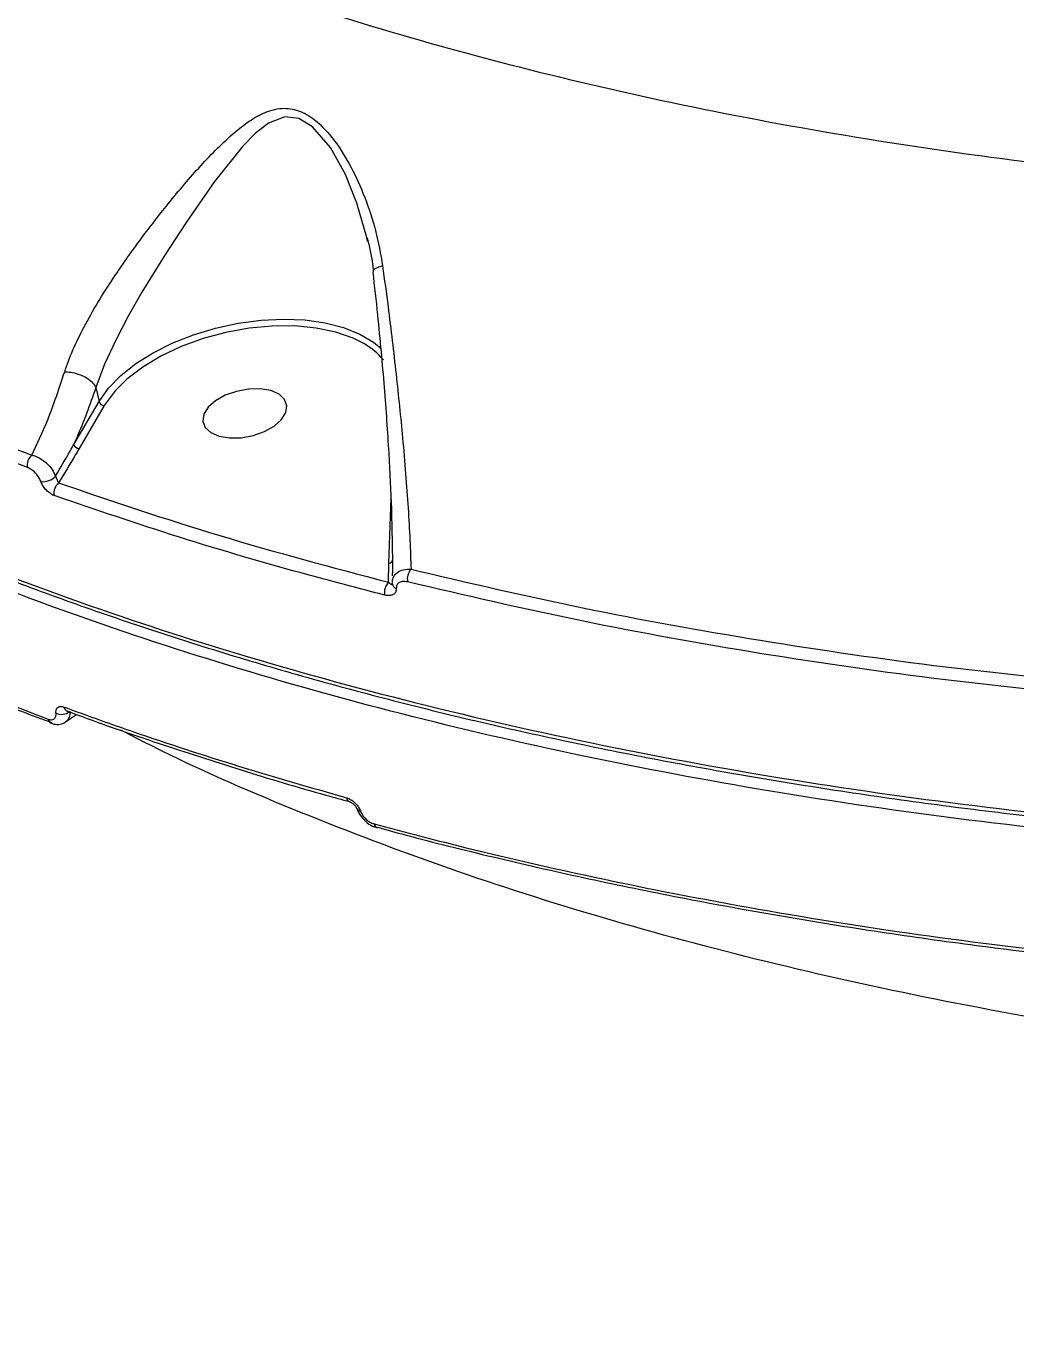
# Model space of a CAD drawing. Header units: millimetres. Extents: x -7151 to 6134, y -5040 to 5562.
# Drawn here: x -3065.3 to -2961.4, y -895 to -758 of the extents above; entities that cross this region are included whole.
import ezdxf

# ---------------------------------------------------------------- set-up
doc = ezdxf.new("R2010")
doc.units = ezdxf.units.MM
for name, color, linetype in [('DIKOM_ОБЪЕКТ', 7, 'Continuous'), ('DIKOM_РАЗМЕР_ЗОНА', 7, 'Continuous'), ('DIKOM_РАЗМЕР_ОБЪЕКТА', 7, 'Continuous')]:
    doc.layers.add(name, color=color, linetype=linetype)
doc.styles.add('style1', font='arial.ttf', dxfattribs={"width": 0.8})
doc.dimstyles.new('1-50', dxfattribs={"dimtxt": 300, "dimasz": 200, "dimexe": 100, "dimexo": 0, "dimgap": 100, "dimtad": 1, "dimtxsty": 'style1', "dimcen": 200, "dimclrd": 7, "dimclre": 7, "dimclrt": 7, "dimadec": 1, "dimazin": 2, "dimtfac": 1, "dimtmove": 0, "dimatfit": 2, "dimfxl": 0, "dimlwd": 25, "dimlwe": 18, "dimarcsym": 0})

# ---------------------------------------------------------------- blocks, each defined once
blk = doc.blocks.new('*D0')
at = {"layer": 'Defpoints', "color": 0, "transparency": 16777216}
for p in [(4133.55, 168.74), (-4567.47, -1241.13), (4133.55, -4153.12)]:
    blk.add_point(p, dxfattribs=at)
at = {"layer": 'DIKOM_РАЗМЕР_ОБЪЕКТА', "color": 7, "lineweight": 18, "transparency": 16777216}
for p, q in [((4133.55, 168.74), (4133.55, -4253.12)), ((-4567.47, -1241.13), (-4567.47, -4253.12))]:
    blk.add_line(p, q, dxfattribs=at)
at = {"layer": 'DIKOM_РАЗМЕР_ОБЪЕКТА', "color": 7, "lineweight": 25, "transparency": 16777216}
blk.add_line((-4367.47, -4153.12), (3933.55, -4153.12), dxfattribs=at)
at = {"layer": 'DIKOM_РАЗМЕР_ОБЪЕКТА', "color": 7, "transparency": 16777216}
for points in [[(-4367.47, -4119.79), (-4367.47, -4186.45), (-4567.47, -4153.12)], [(3933.55, -4119.79), (3933.55, -4186.45), (4133.55, -4153.12)]]:
    blk.add_solid(points, dxfattribs=at)
at = {"layer": 'DIKOM_РАЗМЕР_ОБЪЕКТА', "color": 7, "transparency": 16777216, "insert": (150.61, -3899.95), "char_height": 300, "attachment_point": 5, "style": 'style1'}
blk.add_mtext('8700', dxfattribs=at)
blk = doc.blocks.new('*D1')
at = {"layer": 'Defpoints', "color": 0, "transparency": 16777216}
for p in [(-2392.45, 3674.75), (-6010.84, -1738.88), (-3202.89, -1738.88)]:
    blk.add_point(p, dxfattribs=at)
at = {"layer": 'DIKOM_РАЗМЕР_ОБЪЕКТА', "color": 7, "lineweight": 18, "transparency": 16777216}
for p, q in [((-2392.45, 3674.75), (-6110.84, 3674.75)), ((-3202.89, -1738.88), (-6110.84, -1738.88))]:
    blk.add_line(p, q, dxfattribs=at)
at = {"layer": 'DIKOM_РАЗМЕР_ОБЪЕКТА', "color": 7, "lineweight": 25, "transparency": 16777216}
blk.add_line((-6010.84, 3474.75), (-6010.84, -1538.88), dxfattribs=at)
at = {"layer": 'DIKOM_РАЗМЕР_ОБЪЕКТА', "color": 7, "transparency": 16777216}
for points in [[(-6044.18, 3474.75), (-5977.51, 3474.75), (-6010.84, 3674.75)], [(-6044.18, -1538.88), (-5977.51, -1538.88), (-6010.84, -1738.88)]]:
    blk.add_solid(points, dxfattribs=at)
at = {"layer": 'DIKOM_РАЗМЕР_ОБЪЕКТА', "color": 7, "transparency": 16777216, "insert": (-6264.01, 967.94), "char_height": 300, "attachment_point": 5, "rotation": 90, "style": 'style1'}
blk.add_mtext('5400', dxfattribs=at)
blk = doc.blocks.new('*D3')
at = {"layer": 'Defpoints', "color": 0, "transparency": 16777216}
for p in [(6133.55, 253.24), (-5802.46, -2467.19), (6133.55, -4939.78)]:
    blk.add_point(p, dxfattribs=at)
at = {"layer": 'DIKOM_РАЗМЕР_ЗОНА', "color": 7, "lineweight": 18, "transparency": 16777216}
for p, q in [((6133.55, 253.24), (6133.55, -5039.78)), ((-5802.46, -2467.19), (-5802.46, -5039.78))]:
    blk.add_line(p, q, dxfattribs=at)
at = {"layer": 'DIKOM_РАЗМЕР_ЗОНА', "color": 7, "lineweight": 25, "transparency": 16777216}
blk.add_line((-5602.46, -4939.78), (5933.55, -4939.78), dxfattribs=at)
at = {"layer": 'DIKOM_РАЗМЕР_ЗОНА', "color": 7, "transparency": 16777216}
for points in [[(-5602.46, -4906.44), (-5602.46, -4973.11), (-5802.46, -4939.78)], [(5933.55, -4906.44), (5933.55, -4973.11), (6133.55, -4939.78)]]:
    blk.add_solid(points, dxfattribs=at)
at = {"layer": 'DIKOM_РАЗМЕР_ЗОНА', "color": 7, "transparency": 16777216, "insert": (186.61, -4686.61), "char_height": 300, "attachment_point": 5, "style": 'style1'}
blk.add_mtext('11950', dxfattribs=at)

msp = doc.modelspace()

# ---------------------------------------------------------------- linework, layer by layer
at = {"layer": 'DIKOM_ОБЪЕКТ', "color": 7, "linetype": 'Continuous', "lineweight": 15}
for p, q in [((-3029.446, -780.658), (-3029.522, -780.232)), ((-3028.856, -783.793), (-3028.865, -783.874)), ((-3057.96, -796.001), (-3057.959, -796.004)), ((-3057.959, -796.004), (-3057.636, -797.462)), ((-3060.275, -801.972), (-3057.636, -797.462)), ((-3057.083, -797.895), (-3059.722, -802.405)), ((-3027.206, -814.455), (-3026.972, -807.574)), ((-3027.255, -816.452), (-3027.206, -814.455)), ((-3026.858, -816.151), (-3026.864, -816.47)), ((-3062.617, -831.261), (-3062.666, -831.246)), ((-3028.394, -842.253), (-3028.447, -842.243))]:
    msp.add_line(p, q, dxfattribs=at)
at = {"layer": 'DIKOM_ОБЪЕКТ', "color": 7, "linetype": 'Continuous', "lineweight": 15, "flags": 128}
for points in [[(-3029.522, -780.232), (-3030.56, -776.642), (-3031.773, -773.64), (-3033.353, -770.793), (-3035.218, -768.609), (-3036.667, -767.736), (-3038.138, -767.581), (-3039.846, -768.243), (-3041.236, -769.318), (-3042.554, -770.66), (-3045.5, -774.354), (-3048.501, -778.66), (-3050.803, -782.198), (-3053.13, -786), (-3054.568, -788.52), (-3055.923, -791.108), (-3057.051, -793.558), (-3057.96, -796), (-3057.96, -796.001), (-3057.96, -796.001)], [(-3057.636, -797.462), (-3056.644, -796.082), (-3055.344, -794.75), (-3053.763, -793.495), (-3051.936, -792.345), (-3049.903, -791.324), (-3047.707, -790.455), (-3045.397, -789.756), (-3043.021, -789.243), (-3040.633, -788.927), (-3038.283, -788.814), (-3036.024, -788.907), (-3033.902, -789.204), (-3031.965, -789.699), (-3030.255, -790.38), (-3028.809, -791.234), (-3028.008, -791.889)], [(-3029.853, -791.391), (-3030.971, -790.828), (-3032.796, -790.188), (-3034.851, -789.754), (-3037.087, -789.536), (-3039.45, -789.54), (-3041.882, -789.766), (-3044.324, -790.209), (-3046.719, -790.857), (-3049.007, -791.695), (-3051.134, -792.702), (-3053.048, -793.855), (-3054.703, -795.126), (-3055.902, -796.304)], [(-3055.902, -796.304), (-3056.059, -796.483), (-3057.083, -797.895)], [(-3038.153, -797.249), (-3038.738, -796.708), (-3039.613, -796.33), (-3040.708, -796.146), (-3041.934, -796.17), (-3043.192, -796.401), (-3044.379, -796.82), (-3045.401, -797.393), (-3046.173, -798.074), (-3046.633, -798.807), (-3046.745, -799.532), (-3046.498, -800.193), (-3045.914, -800.733), (-3045.038, -801.111), (-3043.943, -801.295), (-3042.717, -801.271), (-3041.46, -801.04), (-3040.272, -800.621), (-3039.25, -800.048), (-3038.478, -799.367), (-3038.018, -798.635), (-3037.907, -797.909), (-3038.153, -797.249)], [(-3060.988, -829.976), (-3060.99, -829.975), (-3061.02, -829.963)]]:
    msp.add_lwpolyline(points, dxfattribs=at)
at = {"layer": 'DIKOM_ОБЪЕКТ', "color": 7, "linetype": 'Continuous', "lineweight": 15}
for centre, radius, start, end in [((-3033.616, -798.061), 7.658, 40.4564, 60.57004), ((-3057.053, -797.287), 0.609, 196.71624, 267.18667), ((-3059.692, -801.797), 0.609, 196.72858, 267.17434), ((-3063.747, -804.161), 1.428, 131.93564, 189.40067), ((-3063.566, -804.011), 1.877, 264.65635, 316.81611), ((-3060.943, -807.097), 1.427, 130.6263, 189.65147), ((-3027.242, -814.008), 0.448, 274.53942, 352.4984), ((-3023.69, -816.13), 1.586, 139.03305, 190.2776), ((-3026.116, -817.517), 1.56, 136.89311, 190.42), ((-3026.279, -816.536), 0.581, 185.98358, 254.87414), ((-3060.763, -829.468), 0.558, 188.76835, 242.59461), ((-3062.434, -830.741), 0.556, 188.97363, 245.27917), ((-3061.556, -828.929), 1.394, 244.81377, 307.20623), ((-3031.145, -839.025), 0.513, 186.41062, 250.6666), ((-3030.203, -840.068), 0.397, 209.22705, 270.41572), ((-3028.252, -841.76), 0.521, 186.81372, 248.05176)]:
    msp.add_arc(centre, radius, start, end, dxfattribs=at)
for points, knots in [([(-3122.177, -709.51), (-3118.744, -712.385), (-3111.876, -718.138), (-3100.327, -726.141), (-3087.79, -733.731), (-3074.171, -740.816), (-3059.517, -747.371), (-3044.144, -753.249), (-3028.125, -758.447), (-3011.54, -762.973), (-2994.121, -766.903), (-2975.892, -770.196), (-2956.899, -772.825), (-2937.556, -774.732), (-2917.936, -775.926), (-2898.119, -776.434), (-2877.786, -776.263), (-2856.988, -775.383), (-2835.788, -773.78), (-2814.638, -771.489), (-2793.612, -768.531), (-2772.773, -764.943), (-2751.798, -760.668), (-2730.753, -755.691), (-2709.711, -750.013), (-2689.117, -743.752), (-2669.031, -736.941), (-2649.5, -729.625), (-2630.225, -721.69), (-2611.286, -713.136), (-2592.753, -703.981), (-2576.286, -695.084), (-2561.714, -686.62), (-2553.277, -681.287), (-2549.054, -678.619)], [0, 0, 0, 0, 0.0311786, 0.0623808, 0.0935595, 0.125644, 0.157755, 0.1898401, 0.2210202, 0.2522245, 0.2834048, 0.3154897, 0.3476012, 0.3796866, 0.4108892, 0.4421158, 0.4733191, 0.5054255, 0.5375585, 0.5696658, 0.6009199, 0.6321982, 0.6634526, 0.6956105, 0.7277941, 0.7599523, 0.7912843, 0.8226409, 0.8539729, 0.8862091, 0.9184711, 0.9507074, 0.975331, 1, 1, 1, 1]), ([(-3173.162, -740.389), (-3171.609, -742.539), (-3167.427, -748.333), (-3159.632, -757.409), (-3149.52, -767.468), (-3138.162, -777.109), (-3125.568, -786.287), (-3111.746, -794.955), (-3097.002, -802.925), (-3081.408, -810.183), (-3065.054, -816.737), (-3047.672, -822.691), (-3029.28, -828), (-3009.919, -832.628), (-2990.014, -836.474), (-2969.648, -839.542), (-2948.909, -841.856), (-2927.459, -843.452), (-2905.344, -844.293), (-2882.627, -844.359), (-2860.074, -843.656), (-2837.78, -842.236), (-2815.823, -840.166), (-2793.577, -837.395), (-2771.105, -833.903), (-2748.474, -829.687), (-2725.873, -824.773), (-2703.373, -819.161), (-2681.045, -812.866), (-2658.819, -805.861), (-2636.778, -798.138), (-2615.006, -789.708), (-2593.981, -780.756), (-2573.759, -771.326), (-2554.374, -761.469), (-2535.513, -751.025), (-2517.259, -740.007), (-2499.715, -728.434), (-2484.179, -717.298), (-2474.865, -709.911), (-2470.747, -706.643)], [0, 0, 0, 0, 0.0156515, 0.0421676, 0.0687039, 0.0952197, 0.122506, 0.1498145, 0.1771004, 0.2036165, 0.2301529, 0.256669, 0.2839551, 0.3112637, 0.3385496, 0.3650656, 0.3916019, 0.4181182, 0.4454044, 0.4727124, 0.4999985, 0.5255598, 0.5511396, 0.5767006, 0.6029493, 0.6292178, 0.6554663, 0.6819825, 0.7085189, 0.7350353, 0.7623211, 0.7896297, 0.8169162, 0.843432, 0.8699684, 0.8964843, 0.9237705, 0.9510793, 0.9783655, 1, 1, 1, 1]), ([(-3172.477, -741.417), (-3172.183, -741.845), (-3170.625, -744.117), (-3167.512, -748.131), (-3163.141, -753.44), (-3158.472, -758.612), (-3153.549, -763.646), (-3148.362, -768.541), (-3142.913, -773.299), (-3137.2, -777.922), (-3131.222, -782.412), (-3124.978, -786.77), (-3118.465, -790.997), (-3111.681, -795.094), (-3104.625, -799.062), (-3097.299, -802.898), (-3089.731, -806.589), (-3081.949, -810.119), (-3073.977, -813.478), (-3065.816, -816.665), (-3057.465, -819.681), (-3048.922, -822.529), (-3040.185, -825.21), (-3031.249, -827.725), (-3022.115, -830.073), (-3012.779, -832.256), (-3003.236, -834.274), (-2993.488, -836.127), (-2983.56, -837.81), (-2973.493, -839.315), (-2963.323, -840.636), (-2953.061, -841.773), (-2942.704, -842.725), (-2932.248, -843.496), (-2921.689, -844.084), (-2911.024, -844.491), (-2900.251, -844.716), (-2889.367, -844.76), (-2878.367, -844.622), (-2867.25, -844.301), (-2856.034, -843.799), (-2844.772, -843.116), (-2833.501, -842.255), (-2822.238, -841.217), (-2810.974, -840.003), (-2799.707, -838.611), (-2788.438, -837.044), (-2777.165, -835.3), (-2765.889, -833.38), (-2754.611, -831.285), (-2743.331, -829.012), (-2732.048, -826.563), (-2720.774, -823.94), (-2709.54, -821.15), (-2698.382, -818.2), (-2687.321, -815.098), (-2676.361, -811.843), (-2665.502, -808.438), (-2654.743, -804.881), (-2644.084, -801.173), (-2633.525, -797.314), (-2623.066, -793.303), (-2612.709, -789.142), (-2602.452, -784.829), (-2592.301, -780.367), (-2582.28, -775.766), (-2572.42, -771.039), (-2562.747, -766.2), (-2553.269, -761.251), (-2543.983, -756.193), (-2534.888, -751.026), (-2525.986, -745.748), (-2517.275, -740.362), (-2508.756, -734.867), (-2500.43, -729.263), (-2492.296, -723.55), (-2484.363, -717.727), (-2477.204, -712.267), (-2472.797, -708.713), (-2470.88, -707.166)], [0, 0, 0, 0, 0.00307822, 0.01634069, 0.02961325, 0.04282301, 0.055974, 0.06908148, 0.08216014, 0.09522463, 0.10828973, 0.12136674, 0.13446889, 0.14761067, 0.16080664, 0.17407159, 0.18737256, 0.20062266, 0.21380604, 0.22693931, 0.24003712, 0.25311382, 0.26618469, 0.2792628, 0.29235984, 0.30549059, 0.31866993, 0.33191232, 0.34521183, 0.35849017, 0.37169126, 0.38483597, 0.39794093, 0.41101977, 0.42408787, 0.43716019, 0.45024657, 0.46336262, 0.47652167, 0.48974004, 0.50302714, 0.51631216, 0.52950783, 0.54266138, 0.55578393, 0.56888489, 0.58197593, 0.59506751, 0.60816795, 0.62128659, 0.63443392, 0.64762043, 0.66085714, 0.67410912, 0.68732125, 0.70048901, 0.71362216, 0.72673152, 0.73982741, 0.75292087, 0.76602125, 0.7791362, 0.79227686, 0.8054535, 0.81867681, 0.8319341, 0.84516599, 0.85834781, 0.87149232, 0.88460995, 0.89771209, 0.91080819, 0.9239091, 0.9370216, 0.9501566, 0.96332411, 0.97653456, 0.98979039, 1, 1, 1, 1]), ([(-2581.345, -776.629), (-2585.292, -778.458), (-2595.926, -783.384), (-2613.744, -790.962), (-2634.865, -799.194), (-2656.66, -806.895), (-2679.068, -814.025), (-2702.029, -820.541), (-2725.037, -826.302), (-2748.01, -831.304), (-2770.872, -835.564), (-2793.995, -839.148), (-2817.308, -842.017), (-2840.733, -844.142), (-2863.755, -845.476), (-2886.304, -846.034), (-2908.322, -845.845), (-2930.168, -844.908), (-2951.757, -843.193), (-2973.006, -840.686), (-2993.447, -837.443), (-3013.029, -833.494), (-3031.721, -828.879), (-3049.827, -823.526), (-3067.258, -817.42), (-3083.934, -810.564), (-3099.49, -803.11), (-3113.897, -795.098), (-3127.157, -786.579), (-3139.475, -777.41), (-3150.809, -767.611), (-3160.932, -757.143), (-3167.235, -749.89), (-3169.886, -746.046), (-3169.928, -745.985)], [0, 0, 0, 0, 0.0190109, 0.0512163, 0.0834471, 0.1156522, 0.1487933, 0.1819615, 0.2151024, 0.2473079, 0.2795381, 0.3117438, 0.3448851, 0.3780526, 0.4111939, 0.443399, 0.4756298, 0.5078352, 0.5409765, 0.5741444, 0.607285, 0.6394908, 0.6717212, 0.7039269, 0.7370675, 0.7702353, 0.8033763, 0.835582, 0.8678124, 0.900018, 0.9331589, 0.966327, 0.9994676, 1, 1, 1, 1]), ([(-3061.24, -794.355), (-3061.209, -794.26), (-3060.937, -793.416), (-3060.275, -791.748), (-3059.052, -789.287), (-3057.574, -786.734), (-3055.663, -783.769), (-3053.309, -780.453), (-3050.369, -776.644), (-3047.14, -772.824), (-3044.335, -769.94), (-3042.085, -768.135), (-3040.386, -767.109), (-3038.589, -766.563), (-3036.706, -766.805), (-3034.745, -767.935), (-3032.834, -770.044), (-3031.106, -772.863), (-3029.675, -776.049), (-3028.526, -779.52), (-3028.089, -781.986), (-3027.87, -783.227)], [0, 0, 0, 0, 0.0056281, 0.0501931, 0.0960195, 0.1433412, 0.1917771, 0.2623062, 0.3349956, 0.4257398, 0.5191902, 0.5587279, 0.598786, 0.6438213, 0.679933, 0.7160729, 0.7691266, 0.8232002, 0.8784512, 0.9388509, 1, 1, 1, 1]), ([(-3029.492, -780.264), (-3029.266, -781.186), (-3028.98, -782.352), (-3028.882, -783.544), (-3028.861, -783.793)], [0, 0, 0, 0, 0.7906962, 1, 1, 1, 1]), ([(-3112.179, -781.377), (-3108.552, -783.388), (-3101.299, -787.41), (-3089.665, -793.001), (-3077.534, -798.289), (-3068.979, -801.495), (-3064.702, -803.099)], [0, 0, 0, 0, 0.2491006, 0.4981959, 0.749099, 1, 1, 1, 1]), ([(-3065.156, -804.394), (-3069.413, -802.799), (-3077.927, -799.609), (-3090.063, -794.326), (-3101.758, -788.713), (-3109.081, -784.653), (-3112.742, -782.623)], [0, 0, 0, 0, 0.2490961, 0.4981942, 0.7490977, 1, 1, 1, 1]), ([(-3028.863, -783.881), (-3028.863, -783.879), (-3028.864, -783.877), (-3028.865, -783.875), (-3028.865, -783.874), (-3028.865, -783.874)], [0, 0, 0, 0, 0.4413452, 0.8238501, 1, 1, 1, 1]), ([(-3027.87, -783.227), (-3027.909, -783.238), (-3028.177, -783.313), (-3028.574, -783.467), (-3028.871, -783.657), (-3028.86, -783.757), (-3028.856, -783.793)], [0, 0, 0, 0, 0.0627759, 0.4337151, 0.7925329, 1, 1, 1, 1]), ([(-3026.831, -812.789), (-3026.851, -811.478), (-3026.899, -808.444), (-3027.174, -802.818), (-3027.648, -796.014), (-3028.234, -789.551), (-3028.696, -785.389), (-3028.863, -783.881)], [0, 0, 0, 0, 0.1670234, 0.3865874, 0.6223515, 0.8631644, 1, 1, 1, 1]), ([(-3027.87, -783.227), (-3027.677, -784.66), (-3027.152, -788.566), (-3026.427, -794.699), (-3025.837, -800.505), (-3025.441, -805.12), (-3025.183, -808.71), (-3024.988, -812.08), (-3024.921, -814.087), (-3024.888, -815.09)], [0, 0, 0, 0, 0.1128012, 0.3073764, 0.506235, 0.6280293, 0.7498305, 0.8749147, 1, 1, 1, 1]), ([(-3064.702, -803.099), (-3064.129, -801.901), (-3062.878, -799.282), (-3061.816, -796.088), (-3061.24, -794.355)], [0, 0, 0, 0, 0.457448, 1, 1, 1, 1]), ([(-3061.24, -794.355), (-3061.2, -794.354), (-3060.944, -794.349), (-3060.4, -794.405), (-3059.615, -794.631), (-3058.872, -795.008), (-3058.269, -795.484), (-3058.063, -795.829), (-3057.96, -796.001)], [0, 0, 0, 0, 0.0319434, 0.2048188, 0.4036775, 0.6024635, 0.8012354, 1, 1, 1, 1]), ([(-3057.959, -796.004), (-3058.611, -797.827), (-3059.353, -799.901), (-3060.175, -801.748), (-3060.275, -801.972)], [0, 0, 0, 0, 0.8785623, 1, 1, 1, 1]), ([(-3124.843, -797.445), (-3123.107, -802.295), (-3119.422, -812.594), (-3113.42, -828.226), (-3106.917, -844.369), (-3100.107, -860.415), (-3093.001, -876.363), (-3085.597, -892.209), (-3077.899, -907.949), (-3069.908, -923.578), (-3061.624, -939.091), (-3053.051, -954.486), (-3044.19, -969.756), (-3035.044, -984.899), (-3025.615, -999.909), (-3015.904, -1014.784), (-3005.914, -1029.517), (-2995.648, -1044.107), (-2985.108, -1058.547), (-2974.296, -1072.835), (-2963.216, -1086.965), (-2951.871, -1100.935), (-2940.262, -1114.739), (-2928.395, -1128.376), (-2916.264, -1141.833), (-2906.845, -1151.972), (-2901.448, -1157.605), (-2900.242, -1158.864)], [0, 0, 0, 0, 0.0363833, 0.0772668, 0.1181885, 0.1591499, 0.2001524, 0.2411966, 0.2822838, 0.3234154, 0.3645922, 0.4058143, 0.4470832, 0.4883993, 0.5297627, 0.5711746, 0.612635, 0.6541432, 0.6957006, 0.7373066, 0.778961, 0.8206633, 0.8624142, 0.9042124, 0.9460577, 0.9879493, 1, 1, 1, 1]), ([(-3120.054, -802.229), (-3115.833, -804.913), (-3107.389, -810.28), (-3093.502, -817.677), (-3078.808, -824.618), (-3068.258, -828.758), (-3062.983, -830.827)], [0, 0, 0, 0, 0.2485932, 0.4971897, 0.7485934, 1, 1, 1, 1]), ([(-3062.198, -805.296), (-3061.676, -804.41), (-3061.03, -803.311), (-3060.398, -802.19), (-3060.275, -801.972)], [0, 0, 0, 0, 0.8058642, 1, 1, 1, 1]), ([(-3119.722, -802.571), (-3119.051, -803.023), (-3116.241, -804.916), (-3111.032, -808.111), (-3104.093, -812.149), (-3096.889, -816.033), (-3089.448, -819.771), (-3081.775, -823.359), (-3073.863, -826.781), (-3067.469, -829.395), (-3063.64, -830.81), (-3062.598, -831.195)], [0, 0, 0, 0, 0.0407079, 0.1705746, 0.3005704, 0.4306618, 0.5608181, 0.6910087, 0.821193, 0.9513392, 1, 1, 1, 1]), ([(-3064.702, -803.099), (-3064.629, -803.116), (-3064.311, -803.194), (-3063.739, -803.461), (-3063.07, -803.978), (-3062.518, -804.609), (-3062.305, -805.066), (-3062.198, -805.296)], [0, 0, 0, 0, 0.0734919, 0.3197997, 0.5507334, 0.7734538, 1, 1, 1, 1]), ([(-3059.722, -802.405), (-3059.847, -802.616), (-3060.557, -803.819), (-3061.278, -805.022), (-3061.872, -806.013)], [0, 0, 0, 0, 0.1757561, 1, 1, 1, 1]), ([(-3063.741, -805.88), (-3063.803, -805.736), (-3063.927, -805.447), (-3064.24, -805.034), (-3064.617, -804.679), (-3064.937, -804.48), (-3065.115, -804.41), (-3065.156, -804.394)], [0, 0, 0, 0, 0.2211247, 0.4418876, 0.6744943, 0.9251484, 1, 1, 1, 1]), ([(-3062.35, -807.336), (-3062.39, -807.321), (-3062.564, -807.253), (-3062.878, -807.062), (-3063.249, -806.715), (-3063.559, -806.308), (-3063.68, -806.023), (-3063.741, -805.88)], [0, 0, 0, 0, 0.0732475, 0.3225126, 0.5549914, 0.7773667, 1, 1, 1, 1]), ([(-3062.198, -805.296), (-3062.184, -805.344), (-3062.168, -805.4), (-3062.125, -805.517), (-3062.072, -805.654), (-3061.986, -805.828), (-3061.919, -805.945), (-3061.881, -806), (-3061.872, -806.013)], [0, 0, 0, 0, 0.159943, 0.1865699, 0.3964642, 0.6401836, 0.9173727, 1, 1, 1, 1]), ([(-3061.872, -806.013), (-3056.299, -807.911), (-3045.135, -811.712), (-3033.221, -814.87), (-3027.255, -816.452)], [0, 0, 0, 0, 0.4992759, 1, 1, 1, 1]), ([(-3027.65, -817.8), (-3028.181, -817.664), (-3030.84, -816.987), (-3038.114, -815.049), (-3049.286, -811.803), (-3057.993, -808.826), (-3062.35, -807.336)], [0, 0, 0, 0, 0.0441379, 0.2207206, 0.6100174, 1, 1, 1, 1]), ([(-3026.857, -812.54), (-3026.845, -813.515), (-3026.831, -814.648), (-3026.85, -815.637), (-3026.852, -815.775)], [0, 0, 0, 0, 0.8606649, 1, 1, 1, 1]), ([(-3026.857, -816.596), (-3026.844, -816.388), (-3026.817, -815.979), (-3026.454, -815.486), (-3025.869, -815.15), (-3025.287, -815.067), (-3024.943, -815.087), (-3024.888, -815.09)], [0, 0, 0, 0, 0.2234153, 0.4376836, 0.6849364, 0.9488334, 1, 1, 1, 1]), ([(-3024.888, -815.09), (-3018.919, -816.484), (-3006.981, -819.272), (-2988.21, -822.648), (-2968.883, -825.471), (-2955.518, -826.785), (-2948.835, -827.442)], [0, 0, 0, 0, 0.2485966, 0.4971915, 0.7485984, 1, 1, 1, 1]), ([(-3026.431, -817.097), (-3026.441, -817.225), (-3026.461, -817.479), (-3026.699, -817.738), (-3027.072, -817.874), (-3027.424, -817.854), (-3027.627, -817.805), (-3027.65, -817.8)], [0, 0, 0, 0, 0.2147464, 0.4259406, 0.6817499, 0.9641025, 1, 1, 1, 1]), ([(-3027.255, -816.452), (-3027.19, -816.516), (-3027.078, -816.627), (-3026.951, -816.699), (-3026.883, -816.695), (-3026.857, -816.653), (-3026.857, -816.613), (-3026.857, -816.596)], [0, 0, 0, 0, 0.3757052, 0.6516577, 0.8445951, 0.9350022, 1, 1, 1, 1]), ([(-3025.25, -816.413), (-3025.452, -816.382), (-3025.807, -816.329), (-3026.183, -816.482), (-3026.405, -816.732), (-3026.422, -816.975), (-3026.431, -817.097)], [0, 0, 0, 0, 0.3292601, 0.5797029, 0.7886123, 1, 1, 1, 1]), ([(-2949.023, -828.792), (-2955.647, -828.141), (-2968.894, -826.841), (-2988.202, -824.034), (-3007.097, -820.649), (-3019.199, -817.825), (-3025.25, -816.413)], [0, 0, 0, 0, 0.2485941, 0.4971861, 0.748595, 1, 1, 1, 1]), ([(-3062.15, -830.19), (-3062.152, -830.164), (-3062.164, -830.012), (-3062.124, -829.766), (-3061.949, -829.548), (-3061.672, -829.458), (-3061.434, -829.521), (-3061.315, -829.553)], [0, 0, 0, 0, 0.047975, 0.2855987, 0.5236514, 0.7618224, 1, 1, 1, 1]), ([(-3061.315, -829.553), (-3060.832, -829.73), (-3058.42, -830.614), (-3052.391, -832.741), (-3043.062, -835.81), (-3035.458, -837.991), (-3031.654, -839.082)], [0, 0, 0, 0, 0.0507715, 0.2538517, 0.6266962, 1, 1, 1, 1]), ([(-3062.983, -830.827), (-3062.864, -830.86), (-3062.627, -830.924), (-3062.35, -830.835), (-3062.176, -830.616), (-3062.135, -830.369), (-3062.147, -830.216), (-3062.15, -830.19)], [0, 0, 0, 0, 0.237748, 0.4755886, 0.71355, 0.9515623, 1, 1, 1, 1]), ([(-3062.664, -831.237), (-3062.625, -831.254), (-3062.377, -831.366), (-3061.911, -831.402), (-3061.381, -831.306), (-3061.159, -831.113), (-3061.089, -831.052)], [0, 0, 0, 0, 0.0739213, 0.4796068, 0.8353435, 1, 1, 1, 1]), ([(-3060.714, -830.039), (-3060.711, -830.083), (-3060.697, -830.342), (-3060.763, -830.761), (-3060.984, -830.976), (-3061.091, -831.079)], [0, 0, 0, 0, 0.0953399, 0.5633026, 1, 1, 1, 1]), ([(-3061.074, -831.098), (-3060.997, -831.035), (-3060.642, -830.744), (-3060.28, -830.518), (-3059.996, -830.341)], [0, 0, 0, 0, 0.2165514, 1, 1, 1, 1]), ([(-3061.003, -829.97), (-3061.004, -829.97), (-3061.004, -829.968), (-3060.956, -829.991), (-3060.932, -830.003)], [0, 0, 0, 0, 0.4969828, 1, 1, 1, 1]), ([(-3060.986, -829.966), (-3060.635, -830.1), (-3057.526, -831.282), (-3051.457, -833.362), (-3042.757, -836.179), (-3036.027, -838.216), (-3032.151, -839.264), (-3031.311, -839.491)], [0, 0, 0, 0, 0.0373858, 0.3308264, 0.624908, 0.9187219, 1, 1, 1, 1]), ([(-2640.069, -830.516), (-2645.905, -832.512), (-2657.586, -836.504), (-2675.463, -841.94), (-2693.544, -846.956), (-2712.057, -851.559), (-2730.967, -855.722), (-2750.241, -859.413), (-2769.567, -862.566), (-2789.535, -865.26), (-2810.111, -867.407), (-2831.239, -868.935), (-2852.209, -869.781), (-2872.924, -869.94), (-2893.286, -869.409), (-2913.205, -868.184), (-2932.64, -866.254), (-2951.57, -863.638), (-2969.962, -860.348), (-2987.732, -856.401), (-3004.79, -851.81), (-3021.084, -846.6), (-3036.492, -840.717), (-3047.915, -835.83), (-3053.9, -832.721), (-3055.332, -831.977)], [0, 0, 0, 0, 0.0406983, 0.0814453, 0.1221917, 0.1628899, 0.205256, 0.2476785, 0.2901001, 0.3324669, 0.3790914, 0.4258634, 0.4727105, 0.5195581, 0.5663298, 0.6129533, 0.6594232, 0.7060394, 0.7527307, 0.799422, 0.8460389, 0.8925075, 0.9388664, 0.9853711, 1, 1, 1, 1]), ([(-3031.654, -839.082), (-3031.609, -839.096), (-3031.425, -839.153), (-3031.095, -839.329), (-3030.708, -839.653), (-3030.385, -840.047), (-3030.262, -840.326), (-3030.2, -840.465)], [0, 0, 0, 0, 0.0796592, 0.3194205, 0.5498374, 0.7749005, 1, 1, 1, 1]), ([(-3031.322, -839.509), (-3031.316, -839.51), (-3031.286, -839.516), (-3031.17, -839.566), (-3031, -839.675), (-3030.824, -839.833), (-3030.682, -840.005), (-3030.591, -840.158), (-3030.564, -840.229), (-3030.552, -840.259)], [0, 0, 0, 0, 0.0466725, 0.2172417, 0.3915807, 0.5786883, 0.7424998, 0.8895722, 1, 1, 1, 1]), ([(-3030.542, -840.258), (-3030.533, -840.293), (-3030.45, -840.586), (-3030.112, -841.115), (-3029.493, -841.739), (-3028.902, -842.126), (-3028.536, -842.196), (-3028.44, -842.214)], [0, 0, 0, 0, 0.0373764, 0.3163132, 0.600752, 0.8961182, 1, 1, 1, 1]), ([(-3030.2, -840.465), (-3030.14, -840.603), (-3030.019, -840.878), (-3029.699, -841.266), (-3029.318, -841.583), (-3028.994, -841.753), (-3028.814, -841.808), (-3028.769, -841.822)], [0, 0, 0, 0, 0.2263393, 0.4527561, 0.682377, 0.9207913, 1, 1, 1, 1]), ([(-3028.769, -841.822), (-3025.95, -842.568), (-3017.706, -844.749), (-3003.599, -847.958), (-2986.232, -851.252), (-2968.331, -854.022), (-2955.979, -855.386), (-2949.803, -856.068)], [0, 0, 0, 0, 0.1144568, 0.3347671, 0.5550783, 0.7775373, 1, 1, 1, 1]), ([(-3028.379, -842.187), (-3027.42, -842.453), (-3023.448, -843.556), (-3016.272, -845.324), (-3006.853, -847.487), (-2997.243, -849.466), (-2987.469, -851.274), (-2977.538, -852.908), (-2967.454, -854.359), (-2958.101, -855.545), (-2952.052, -856.165), (-2949.461, -856.431)], [0, 0, 0, 0, 0.03936395, 0.16311078, 0.28697763, 0.41094198, 0.53496648, 0.6590266, 0.78308033, 0.90709343, 1, 1, 1, 1])]:
    msp.add_open_spline(points, degree=3, knots=knots, dxfattribs=at)

# ---------------------------------------------------------------- dimensions: what is measured, and where the dimension line sits
at = {"layer": 'DIKOM_РАЗМЕР_ЗОНА'}
dim = msp.add_linear_dim(base=(6133.546, -4939.778), p1=(-5802.455, -2467.185), p2=(6133.546, 253.243), text='11950', dimstyle='1-50', dxfattribs=at)
dim.commit()
dim.dimension.update_dxf_attribs({"geometry": '*D3', "text_midpoint": (186.606, -4939.778), "dimtype": 160})
at = {"layer": 'DIKOM_РАЗМЕР_ОБЪЕКТА'}
dim = msp.add_linear_dim(base=(-6010.843, -1738.877), p1=(-2392.449, 3674.75), p2=(-3202.885, -1738.877), angle=90, text='5400', dimstyle='1-50', dxfattribs=at)
dim.commit()
dim.dimension.update_dxf_attribs({"geometry": '*D1', "text_midpoint": (-6010.843, 967.936), "dimtype": 160})
dim = msp.add_linear_dim(base=(4133.546, -4153.121), p1=(-4567.472, -1241.128), p2=(4133.546, 168.743), text='8700', dimstyle='1-50', dxfattribs=at)
dim.commit()
dim.dimension.update_dxf_attribs({"geometry": '*D0', "text_midpoint": (150.606, -4153.121), "dimtype": 160})

doc.saveas('drawing.dxf')
